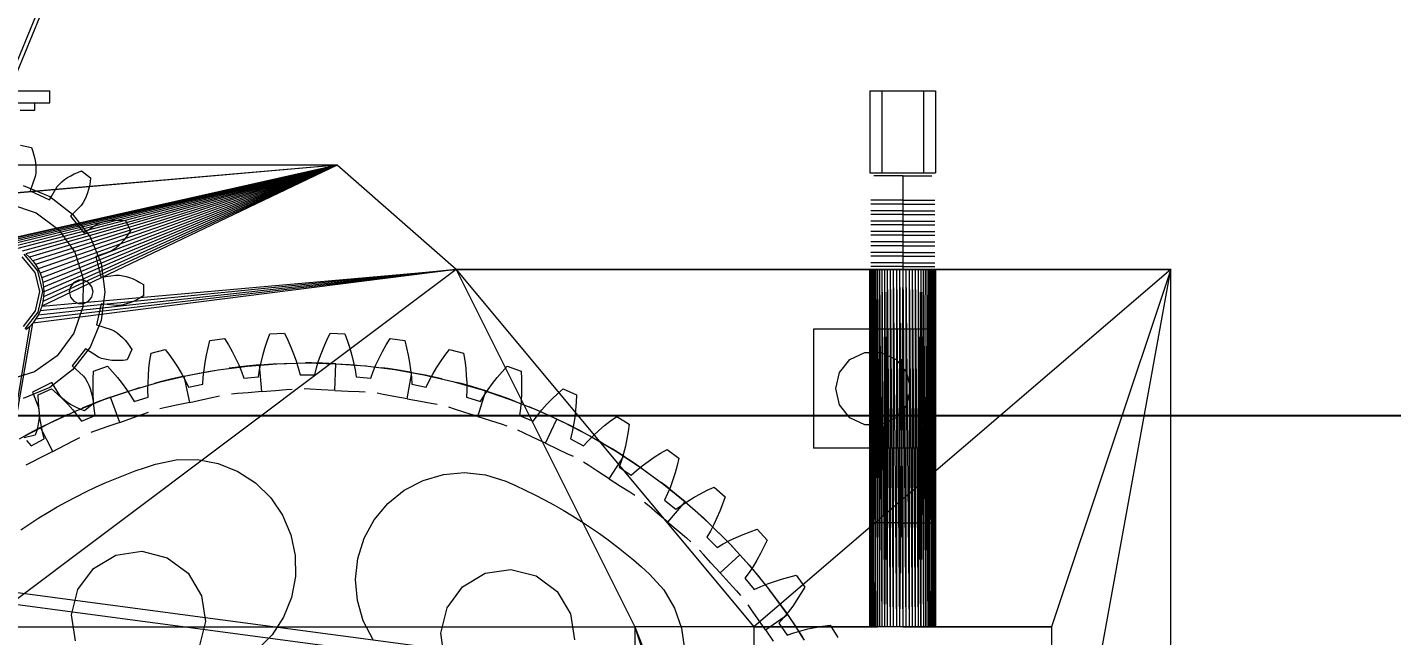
# Model space of a CAD drawing. Header units: millimetres. Extents: x -1970 to 34302, y -80068 to 6837.
# Drawn here: x 25940 to 26857, y 1934 to 2343 of the extents above; entities that cross this region are included whole.
import ezdxf

# ---------------------------------------------------------------- set-up
doc = ezdxf.new("R2010")
doc.units = ezdxf.units.MM
doc.layers.add('COTAS_P', color=1, linetype='Continuous', lineweight=0)
doc.layers.add('lateral_briquetadora', color=7, linetype='Continuous', lineweight=0)
doc.dimstyles.new('R19_100', dxfattribs={"dimtxt": 250, "dimasz": 150, "dimexe": 150, "dimexo": 80, "dimgap": 100, "dimtad": 1, "dimtih": 1, "dimtoh": 1, "dimdsep": 46, "dimcen": 0.09, "dimadec": 0, "dimazin": 0, "dimtfac": 1, "dimtdec": 4, "dimtofl": 0, "dimtmove": 0, "dimatfit": 3, "dimfxl": 1, "dimtolj": 1, "dimtzin": 0, "dimarcsym": 0})

# ---------------------------------------------------------------- blocks, each defined once
blk = doc.blocks.new('*D6')
at = {"layer": 'COTAS_P', "color": 0, "lineweight": -2, "transparency": 16777216}
for p, q in [((25128.19, 1262), (25128.19, 2232)), ((27628.19, 1262), (27628.19, 2232)), ((25278.19, 2082), (27478.19, 2082))]:
    blk.add_line(p, q, dxfattribs=at)
at = {"layer": 'COTAS_P', "color": 0, "transparency": 16777216}
for points in [[(25278.19, 2107), (25278.19, 2057), (25128.19, 2082)], [(27478.19, 2107), (27478.19, 2057), (27628.19, 2082)]]:
    blk.add_solid(points, dxfattribs=at)
at = {"layer": 'Defpoints', "color": 0, "transparency": 16777216}
for p in [(27628.19, 2082), (25128.19, 1182), (27628.19, 1182)]:
    blk.add_point(p, dxfattribs=at)

msp = doc.modelspace()

# ---------------------------------------------------------------- linework, layer by layer
at = {"layer": 'lateral_briquetadora'}
for p, q in [((25925.187, 2300), (26075.187, 2667.25)), ((25928.187, 2300), (26078.187, 2667.25)), ((25501.187, 2300), (25955.187, 2300)), ((25501.187, 2292), (25955.187, 2292)), ((25929.187, 2300), (25955.187, 2300)), ((25929.187, 2292), (25955.187, 2292)), ((25935.187, 2292), (25945.187, 2292)), ((25945.187, 2287), (25945.187, 2292)), ((25955.187, 2292), (25955.187, 2300)), ((26506.187, 2300), (26550.187, 2300)), ((26506.187, 2300), (26506.187, 2245)), ((26514.187, 2300), (26542.187, 2300)), ((26514.187, 2300), (26514.187, 2245)), ((26542.187, 2300), (26542.187, 2245)), ((26550.187, 2300), (26550.187, 2245)), ((25935.187, 2287), (25945.187, 2287)), ((25935.449, 2263.449), (25942.895, 2261.85)), ((25942.895, 2261.85), (25943.766, 2259.323)), ((25943.766, 2259.323), (25944.492, 2256.814)), ((25944.492, 2256.814), (25945.071, 2254.328)), ((26148.187, 2250), (25308.187, 2250)), ((26148.187, 2250), (25541.421, 2197.791)), ((26148.187, 2250), (25544.625, 2197.316)), ((26148.187, 2250), (25914.952, 2197.791)), ((26148.187, 2250), (25918.187, 2197.95)), ((26148.187, 2250), (25921.421, 2197.791)), ((26148.187, 2250), (25924.625, 2197.316)), ((26148.187, 2250), (25927.766, 2196.529)), ((26148.187, 2250), (25930.815, 2195.438)), ((26148.187, 2250), (25933.743, 2194.054)), ((26148.187, 2250), (25936.52, 2192.389)), ((26148.187, 2250), (25939.122, 2190.46)), ((26148.187, 2250), (25941.521, 2188.285)), ((26148.187, 2250), (25943.696, 2185.885)), ((25945.071, 2254.328), (25945.496, 2251.873)), ((25945.496, 2251.873), (25945.759, 2249.455)), ((26148.187, 2250), (25945.625, 2183.284)), ((25945.847, 2247.085), (25945.731, 2244.777)), ((25945.759, 2249.455), (25945.847, 2247.085)), ((26148.187, 2250), (25947.29, 2180.506)), ((26148.187, 2250), (25948.675, 2177.579)), ((26148.187, 2250), (25949.766, 2155.371)), ((26148.187, 2250), (25949.766, 2174.53)), ((26148.187, 2250), (25950.552, 2158.512)), ((26148.187, 2250), (25950.552, 2171.388)), ((26148.187, 2250), (25951.028, 2161.716)), ((26148.187, 2250), (25951.028, 2168.185)), ((26148.187, 2250), (25951.187, 2164.95)), ((25973.983, 2245.245), (25976.477, 2246.204)), ((25976.477, 2246.204), (25982.491, 2241.533)), ((26228.187, 2180), (26148.187, 2250)), ((25945.328, 2242.565), (25941.912, 2232.797)), ((25945.731, 2244.777), (25945.328, 2242.565)), ((25960.147, 2235.66), (25961.582, 2237.392)), ((25961.582, 2237.392), (25963.275, 2238.966)), ((25963.275, 2238.966), (25965.146, 2240.423)), ((25965.146, 2240.423), (25967.166, 2241.777)), ((25967.166, 2241.777), (25969.319, 2243.031)), ((25969.319, 2243.031), (25971.594, 2244.187)), ((25971.594, 2244.187), (25973.983, 2245.245)), ((25982.179, 2238.879), (25981.745, 2236.303)), ((25982.491, 2241.533), (25982.179, 2238.879)), ((26506.187, 2245), (26550.187, 2245)), ((26512.55, 2243), (26508.688, 2243)), ((26519.509, 2243), (26512.55, 2243)), ((26514.187, 2245), (26542.187, 2245)), ((26528.187, 2243), (26519.509, 2243)), ((26528.187, 2243), (26528.187, 2226.5)), ((26528.187, 2243), (26536.864, 2243)), ((26536.864, 2243), (26543.823, 2243)), ((26543.823, 2243), (26547.685, 2243)), ((25937.339, 2236.429), (25955.187, 2229.036)), ((25941.912, 2232.797), (25954.866, 2226.761)), ((25954.866, 2226.761), (25960.147, 2235.66)), ((25955.187, 2229.036), (25970.512, 2217.276)), ((25979.694, 2229.123), (25978.744, 2226.95)), ((25980.506, 2231.416), (25979.694, 2229.123)), ((25981.188, 2233.812), (25980.506, 2231.416)), ((25981.745, 2236.303), (25981.188, 2233.812)), ((25928.143, 2224.118), (25945.939, 2218.146)), ((25976.316, 2223.102), (25969, 2215.783)), ((25977.639, 2224.92), (25976.316, 2223.102)), ((25978.744, 2226.95), (25977.639, 2224.92)), ((26510.986, 2226.5), (26506.738, 2226.5)), ((26510.986, 2224), (26506.738, 2224)), ((26510.986, 2219.5), (26506.738, 2219.5)), ((26512.55, 2226.5), (26508.688, 2226.5)), ((26512.55, 2224), (26508.688, 2224)), ((26512.55, 2219.5), (26508.688, 2219.5)), ((26518.641, 2226.5), (26510.986, 2226.5)), ((26518.641, 2224), (26510.986, 2224)), ((26518.641, 2219.5), (26510.986, 2219.5)), ((26519.509, 2226.5), (26512.55, 2226.5)), ((26519.509, 2224), (26512.55, 2224)), ((26519.509, 2219.5), (26512.55, 2219.5)), ((26528.187, 2226.5), (26518.641, 2226.5)), ((26528.187, 2224), (26518.641, 2224)), ((26528.187, 2219.5), (26518.641, 2219.5)), ((26528.187, 2226.5), (26519.509, 2226.5)), ((26528.187, 2224), (26519.509, 2224)), ((26528.187, 2219.5), (26519.509, 2219.5)), ((26528.187, 2226.5), (26528.187, 2224)), ((26528.187, 2226.5), (26537.732, 2226.5)), ((26528.187, 2226.5), (26536.864, 2226.5)), ((26528.187, 2224), (26528.187, 2219.5)), ((26528.187, 2224), (26536.864, 2224)), ((26528.187, 2224), (26537.732, 2224)), ((26528.187, 2219.5), (26528.187, 2217)), ((26528.187, 2219.5), (26536.864, 2219.5)), ((26528.187, 2219.5), (26537.732, 2219.5)), ((26536.864, 2226.5), (26543.823, 2226.5)), ((26536.864, 2224), (26543.823, 2224)), ((26536.864, 2219.5), (26543.823, 2219.5)), ((26537.732, 2226.5), (26545.387, 2226.5)), ((26537.732, 2224), (26545.387, 2224)), ((26537.732, 2219.5), (26545.387, 2219.5)), ((26543.823, 2226.5), (26547.685, 2226.5)), ((26543.823, 2224), (26547.685, 2224)), ((26543.823, 2219.5), (26547.685, 2219.5)), ((26545.387, 2226.5), (26549.635, 2226.5)), ((26545.387, 2224), (26549.635, 2224)), ((26545.387, 2219.5), (26549.635, 2219.5)), ((25945.939, 2218.146), (25961.019, 2206.966)), ((25969, 2215.783), (25978.053, 2204.725)), ((25970.512, 2217.276), (25982.272, 2201.95)), ((25978.053, 2204.725), (25986.672, 2210.452)), ((25986.672, 2210.452), (25988.716, 2211.39)), ((25988.716, 2211.39), (25990.924, 2212.073)), ((25990.924, 2212.073), (25993.242, 2212.574)), ((25993.242, 2212.574), (25995.649, 2212.918)), ((25995.649, 2212.918), (25998.134, 2213.113)), ((25998.134, 2213.113), (26000.685, 2213.168)), ((26000.685, 2213.168), (26003.296, 2213.085)), ((26003.296, 2213.085), (26005.959, 2212.867)), ((26005.959, 2212.867), (26009.351, 2206.048)), ((26510.986, 2217), (26506.738, 2217)), ((26510.986, 2212.5), (26506.738, 2212.5)), ((26510.986, 2210), (26506.738, 2210)), ((26512.55, 2217), (26508.688, 2217)), ((26512.55, 2212.5), (26508.688, 2212.5)), ((26512.55, 2210), (26508.688, 2210)), ((26518.641, 2217), (26510.986, 2217)), ((26518.641, 2212.5), (26510.986, 2212.5)), ((26518.641, 2210), (26510.986, 2210)), ((26519.509, 2217), (26512.55, 2217)), ((26519.509, 2212.5), (26512.55, 2212.5)), ((26519.509, 2210), (26512.55, 2210)), ((26528.187, 2217), (26518.641, 2217)), ((26528.187, 2212.5), (26518.641, 2212.5)), ((26528.187, 2210), (26518.641, 2210)), ((26528.187, 2217), (26519.509, 2217)), ((26528.187, 2212.5), (26519.509, 2212.5)), ((26528.187, 2210), (26519.509, 2210)), ((26528.187, 2217), (26528.187, 2212.5)), ((26528.187, 2217), (26536.864, 2217)), ((26528.187, 2217), (26537.732, 2217)), ((26528.187, 2212.5), (26528.187, 2210)), ((26528.187, 2212.5), (26536.864, 2212.5)), ((26528.187, 2212.5), (26537.732, 2212.5)), ((26528.187, 2210), (26528.187, 2205.5)), ((26528.187, 2210), (26536.864, 2210)), ((26528.187, 2210), (26537.732, 2210)), ((26536.864, 2217), (26543.823, 2217)), ((26536.864, 2212.5), (26543.823, 2212.5)), ((26536.864, 2210), (26543.823, 2210)), ((26537.732, 2217), (26545.387, 2217)), ((26537.732, 2212.5), (26545.387, 2212.5)), ((26537.732, 2210), (26545.387, 2210)), ((26543.823, 2217), (26547.685, 2217)), ((26543.823, 2212.5), (26547.685, 2212.5)), ((26543.823, 2210), (26547.685, 2210)), ((26545.387, 2217), (26549.635, 2217)), ((26545.387, 2212.5), (26549.635, 2212.5)), ((26545.387, 2210), (26549.635, 2210)), ((25961.019, 2206.966), (25971.907, 2191.674)), ((25982.272, 2201.95), (25989.665, 2184.103)), ((26006.41, 2201.66), (26004.827, 2199.658)), ((26007.919, 2203.792), (26006.41, 2201.66)), ((26009.351, 2206.048), (26007.919, 2203.792)), ((26510.986, 2205.5), (26506.738, 2205.5)), ((26510.986, 2203), (26506.738, 2203)), ((26512.55, 2205.5), (26508.688, 2205.5)), ((26512.55, 2203), (26508.688, 2203)), ((26518.641, 2205.5), (26510.986, 2205.5)), ((26518.641, 2203), (26510.986, 2203)), ((26519.509, 2205.5), (26512.55, 2205.5)), ((26519.509, 2203), (26512.55, 2203)), ((26528.187, 2205.5), (26518.641, 2205.5)), ((26528.187, 2203), (26518.641, 2203)), ((26528.187, 2205.5), (26519.509, 2205.5)), ((26528.187, 2203), (26519.509, 2203)), ((26528.187, 2205.5), (26528.187, 2203)), ((26528.187, 2205.5), (26536.864, 2205.5)), ((26528.187, 2205.5), (26537.732, 2205.5)), ((26528.187, 2203), (26528.187, 2198.5)), ((26528.187, 2203), (26536.864, 2203)), ((26528.187, 2203), (26537.732, 2203)), ((26536.864, 2205.5), (26543.823, 2205.5)), ((26536.864, 2203), (26543.823, 2203)), ((26537.732, 2205.5), (26545.387, 2205.5)), ((26537.732, 2203), (26545.387, 2203)), ((26543.823, 2205.5), (26547.685, 2205.5)), ((26543.823, 2203), (26547.685, 2203)), ((26545.387, 2205.5), (26549.635, 2205.5)), ((26545.387, 2203), (26549.635, 2203)), ((25971.907, 2191.674), (25977.535, 2173.765)), ((25995.79, 2192.122), (25986.024, 2188.702)), ((25997.771, 2193.186), (25995.79, 2192.122)), ((25999.648, 2194.535), (25997.771, 2193.186)), ((26001.446, 2196.081), (25999.648, 2194.535)), ((26003.172, 2197.794), (26001.446, 2196.081)), ((26004.827, 2199.658), (26003.172, 2197.794)), ((26510.986, 2198.5), (26506.738, 2198.5)), ((26510.986, 2196), (26506.738, 2196)), ((26510.986, 2191.5), (26506.738, 2191.5)), ((26512.55, 2198.5), (26508.688, 2198.5)), ((26512.55, 2196), (26508.688, 2196)), ((26512.55, 2191.5), (26508.688, 2191.5)), ((26518.641, 2198.5), (26510.986, 2198.5)), ((26518.641, 2196), (26510.986, 2196)), ((26518.641, 2191.5), (26510.986, 2191.5)), ((26519.509, 2198.5), (26512.55, 2198.5)), ((26519.509, 2196), (26512.55, 2196)), ((26519.509, 2191.5), (26512.55, 2191.5)), ((26528.187, 2198.5), (26518.641, 2198.5)), ((26528.187, 2196), (26518.641, 2196)), ((26528.187, 2191.5), (26518.641, 2191.5)), ((26528.187, 2198.5), (26519.509, 2198.5)), ((26528.187, 2196), (26519.509, 2196)), ((26528.187, 2191.5), (26519.509, 2191.5)), ((26528.187, 2198.5), (26528.187, 2196)), ((26528.187, 2198.5), (26536.864, 2198.5)), ((26528.187, 2198.5), (26537.732, 2198.5)), ((26528.187, 2196), (26528.187, 2191.5)), ((26528.187, 2196), (26536.864, 2196)), ((26528.187, 2196), (26537.732, 2196)), ((26528.187, 2191.5), (26528.187, 2189)), ((26528.187, 2191.5), (26536.864, 2191.5)), ((26528.187, 2191.5), (26537.732, 2191.5)), ((26536.864, 2198.5), (26543.823, 2198.5)), ((26536.864, 2196), (26543.823, 2196)), ((26536.864, 2191.5), (26543.823, 2191.5)), ((26537.732, 2198.5), (26545.387, 2198.5)), ((26537.732, 2196), (26545.387, 2196)), ((26537.732, 2191.5), (26545.387, 2191.5)), ((26543.823, 2198.5), (26547.685, 2198.5)), ((26543.823, 2196), (26547.685, 2196)), ((26543.823, 2191.5), (26547.685, 2191.5)), ((26545.387, 2198.5), (26549.635, 2198.5)), ((26545.387, 2196), (26549.635, 2196)), ((26545.387, 2191.5), (26549.635, 2191.5)), ((25945.047, 2178.312), (25936.589, 2188.643)), ((25937.816, 2190.222), (25946.837, 2179.203)), ((25939.122, 2190.46), (25941.521, 2188.285)), ((25941.521, 2188.285), (25943.696, 2185.885)), ((25943.696, 2185.885), (25945.625, 2183.284)), ((25945.625, 2183.284), (25947.29, 2180.506)), ((25986.024, 2188.702), (25989.382, 2174.811)), ((25989.665, 2184.103), (25992.187, 2164.95)), ((26510.986, 2189), (26506.738, 2189)), ((26510.986, 2184.5), (26506.738, 2184.5)), ((26510.986, 2182), (26506.738, 2182)), ((26512.55, 2189), (26508.688, 2189)), ((26512.55, 2184.5), (26508.688, 2184.5)), ((26512.55, 2182), (26508.688, 2182)), ((26518.641, 2189), (26510.986, 2189)), ((26518.641, 2184.5), (26510.986, 2184.5)), ((26518.641, 2182), (26510.986, 2182)), ((26519.509, 2189), (26512.55, 2189)), ((26519.509, 2184.5), (26512.55, 2184.5)), ((26519.509, 2182), (26512.55, 2182)), ((26528.187, 2189), (26518.641, 2189)), ((26528.187, 2184.5), (26518.641, 2184.5)), ((26528.187, 2182), (26518.641, 2182)), ((26528.187, 2189), (26519.509, 2189)), ((26528.187, 2184.5), (26519.509, 2184.5)), ((26528.187, 2182), (26519.509, 2182)), ((26528.187, 2189), (26528.187, 2184.5)), ((26528.187, 2189), (26536.864, 2189)), ((26528.187, 2189), (26537.732, 2189)), ((26528.187, 2184.5), (26528.187, 2182)), ((26528.187, 2184.5), (26536.864, 2184.5)), ((26528.187, 2184.5), (26537.732, 2184.5)), ((26528.187, 2182), (26528.187, 2010)), ((26528.187, 2182), (26537.732, 2182)), ((26528.187, 2182), (26536.864, 2182)), ((26536.864, 2189), (26543.823, 2189)), ((26536.864, 2184.5), (26543.823, 2184.5)), ((26536.864, 2182), (26543.823, 2182)), ((26537.732, 2189), (26545.387, 2189)), ((26537.732, 2184.5), (26545.387, 2184.5)), ((26537.732, 2182), (26545.387, 2182)), ((26543.823, 2189), (26547.685, 2189)), ((26543.823, 2184.5), (26547.685, 2184.5)), ((26543.823, 2182), (26547.685, 2182)), ((26545.387, 2189), (26549.635, 2189)), ((26545.387, 2184.5), (26549.635, 2184.5)), ((26545.387, 2182), (26549.635, 2182)), ((26228.187, 2180), (25908.187, 1940)), ((26228.187, 2180), (25943.696, 2144.015)), ((25945.047, 2178.312), (25948.184, 2165.335)), ((26228.187, 2180), (25945.625, 2146.616)), ((25946.837, 2179.203), (25950.184, 2165.36)), ((25947.29, 2180.506), (25948.675, 2177.579)), ((26228.187, 2180), (25947.29, 2149.394)), ((26228.187, 2180), (25948.675, 2152.322)), ((25948.675, 2177.579), (25949.766, 2174.53)), ((25949.766, 2155.371), (26228.187, 2180)), ((25949.766, 2174.53), (25950.552, 2171.388)), ((25974.406, 2172.75), (25971.199, 2171.205)), ((25977.967, 2172.75), (25974.406, 2172.75)), ((25977.535, 2173.765), (25977.355, 2154.994)), ((25981.174, 2171.205), (25977.967, 2172.75)), ((25989.382, 2174.811), (25999.632, 2176.231)), ((25999.632, 2176.231), (26001.88, 2176.19)), ((26001.88, 2176.19), (26004.166, 2175.847)), ((26004.166, 2175.847), (26006.472, 2175.293)), ((26006.472, 2175.293), (26008.79, 2174.557)), ((26008.79, 2174.557), (26011.113, 2173.656)), ((26011.113, 2173.656), (26013.436, 2172.598)), ((26013.436, 2172.598), (26015.752, 2171.39)), ((26228.187, 2180), (26428.187, 1940)), ((26708.187, 2180), (26228.187, 2180)), ((26228.187, 2180), (26348.187, 1940)), ((26523.895, 2180), (26228.187, 2180)), ((26521.8, 2180), (26228.187, 2180)), ((26519.768, 2180), (26228.187, 2180)), ((26517.816, 2180), (26228.187, 2180)), ((26515.964, 2180), (26228.187, 2180)), ((26514.23, 2180), (26228.187, 2180)), ((26512.63, 2180), (26228.187, 2180)), ((26511.18, 2180), (26228.187, 2180)), ((26509.894, 2180), (26228.187, 2180)), ((26508.784, 2180), (26228.187, 2180)), ((26507.861, 2180), (26228.187, 2180)), ((26507.134, 2180), (26228.187, 2180)), ((26506.609, 2180), (26228.187, 2180)), ((26506.293, 2180), (26228.187, 2180)), ((26506.187, 2180), (26228.187, 2180)), ((26228.187, 2180), (26526.03, 2180)), ((26708.187, 2180), (26428.187, 1940)), ((26506.187, 2180), (26506.293, 1940)), ((26506.187, 1940), (26506.187, 2180)), ((26506.187, 2180), (26506.293, 2180)), ((26506.293, 2180), (26506.609, 1940)), ((26506.293, 1940), (26506.293, 2180)), ((26506.293, 2180), (26506.609, 2180)), ((26506.609, 2180), (26507.134, 1940)), ((26506.609, 1940), (26506.609, 2180)), ((26506.609, 2180), (26507.134, 2180)), ((26507.134, 2180), (26507.861, 1940)), ((26507.134, 1940), (26507.134, 2180)), ((26507.134, 2180), (26507.861, 2180)), ((26507.861, 2180), (26508.784, 1940)), ((26507.861, 1940), (26507.861, 2180)), ((26507.861, 2180), (26508.784, 2180)), ((26508.784, 2180), (26507.861, 1940)), ((26508.784, 2180), (26509.894, 1940)), ((26508.784, 1940), (26508.784, 2180)), ((26508.784, 2180), (26509.894, 2180)), ((26509.894, 2180), (26511.18, 1940)), ((26509.894, 1940), (26509.894, 2180)), ((26509.894, 2180), (26511.18, 2180)), ((26511.18, 2180), (26512.63, 1940)), ((26511.18, 1940), (26511.18, 2180)), ((26511.18, 2180), (26512.63, 2180)), ((26512.63, 2180), (26512.63, 1940)), ((26512.63, 2180), (26514.23, 1940)), ((26512.63, 2180), (26514.23, 2180)), ((26514.23, 2180), (26514.23, 1940)), ((26514.23, 2180), (26515.964, 1940)), ((26514.23, 2180), (26515.964, 2180)), ((26515.964, 2180), (26515.964, 1940)), ((26515.964, 2180), (26517.816, 1940)), ((26515.964, 2180), (26517.816, 2180)), ((26517.816, 2180), (26515.964, 1940)), ((26517.816, 2180), (26517.816, 1940)), ((26517.816, 2180), (26519.768, 1940)), ((26517.816, 2180), (26519.768, 2180)), ((26519.768, 2180), (26519.768, 1940)), ((26519.768, 2180), (26521.8, 1940)), ((26519.768, 2180), (26521.8, 2180)), ((26521.8, 2180), (26521.8, 1940)), ((26521.8, 2180), (26523.895, 1940)), ((26521.8, 2180), (26523.895, 2180)), ((26523.895, 2180), (26523.895, 1940)), ((26523.895, 2180), (26526.03, 1940)), ((26523.895, 2180), (26526.03, 2180)), ((26523.895, 2180), (26708.187, 2180)), ((26526.03, 2180), (26526.03, 1940)), ((26526.03, 2180), (26528.187, 1940)), ((26526.03, 2180), (26528.187, 2180)), ((26526.03, 2180), (26708.187, 2180)), ((26528.187, 2180), (26526.03, 1940)), ((26528.187, 2180), (26528.187, 1940)), ((26528.187, 2180), (26530.343, 1940)), ((26528.187, 2180), (26530.343, 2180)), ((26528.187, 2180), (26708.187, 2180)), ((26530.343, 2180), (26530.343, 1940)), ((26530.343, 2180), (26532.479, 1940)), ((26530.343, 2180), (26532.479, 2180)), ((26530.343, 2180), (26708.187, 2180)), ((26532.479, 2180), (26532.479, 1940)), ((26532.479, 2180), (26534.573, 1940)), ((26532.479, 2180), (26534.573, 2180)), ((26532.479, 2180), (26708.187, 2180)), ((26534.573, 2180), (26534.573, 1940)), ((26534.573, 2180), (26536.606, 1940)), ((26534.573, 2180), (26536.606, 2180)), ((26534.573, 2180), (26708.187, 2180)), ((26536.606, 2180), (26536.606, 1940)), ((26536.606, 2180), (26538.557, 1940)), ((26536.606, 2180), (26538.557, 2180)), ((26536.606, 2180), (26708.187, 2180)), ((26538.557, 2180), (26538.557, 1940)), ((26540.409, 2180), (26538.557, 1940)), ((26538.557, 2180), (26540.409, 2180)), ((26538.557, 2180), (26708.187, 2180)), ((26538.557, 2180), (26540.409, 1940)), ((26540.409, 2180), (26540.409, 1940)), ((26540.409, 1940), (26542.143, 2180)), ((26540.409, 2180), (26542.143, 2180)), ((26540.409, 2180), (26708.187, 2180)), ((26540.409, 2180), (26542.143, 1940)), ((26542.143, 2180), (26542.143, 1940)), ((26542.143, 2180), (26543.743, 1940)), ((26542.143, 2180), (26543.743, 2180)), ((26542.143, 2180), (26708.187, 2180)), ((26543.743, 2180), (26543.743, 1940)), ((26543.743, 1940), (26545.193, 2180)), ((26543.743, 2180), (26545.193, 2180)), ((26708.187, 2180), (26543.743, 2180)), ((26545.193, 1940), (26543.743, 2180)), ((26545.193, 2180), (26545.193, 1940)), ((26545.193, 2180), (26546.479, 1940)), ((26545.193, 2180), (26546.479, 2180)), ((26708.187, 2180), (26545.193, 2180)), ((26546.479, 2180), (26547.589, 1940)), ((26546.479, 1940), (26546.479, 2180)), ((26546.479, 2180), (26547.589, 2180)), ((26708.187, 2180), (26546.479, 2180)), ((26547.589, 2180), (26547.589, 1940)), ((26547.589, 1940), (26548.512, 2180)), ((26547.589, 2180), (26548.512, 2180)), ((26708.187, 2180), (26547.589, 2180)), ((26548.512, 1940), (26547.589, 2180)), ((26548.512, 2180), (26548.512, 1940)), ((26548.512, 2180), (26549.239, 1940)), ((26548.512, 2180), (26549.239, 2180)), ((26708.187, 2180), (26548.512, 2180)), ((26549.239, 2180), (26549.239, 1940)), ((26549.239, 1940), (26549.764, 2180)), ((26549.239, 2180), (26549.764, 2180)), ((26708.187, 2180), (26549.239, 2180)), ((26549.764, 1940), (26549.239, 2180)), ((26549.764, 2180), (26549.764, 1940)), ((26549.764, 2180), (26550.081, 1940)), ((26549.764, 2180), (26550.081, 2180)), ((26708.187, 2180), (26549.764, 2180)), ((26550.081, 2180), (26550.081, 1940)), ((26550.081, 1940), (26550.187, 2180)), ((26550.081, 2180), (26550.187, 2180)), ((26708.187, 2180), (26550.081, 2180)), ((26550.081, 2180), (26550.187, 1940)), ((26550.187, 2180), (26550.187, 1940)), ((26550.187, 2180), (26708.187, 2180)), ((26708.187, 2180), (26628.187, 1940)), ((26628.187, 1740), (26708.187, 2180)), ((26708.187, 1320), (26708.187, 2180)), ((25948.184, 2165.335), (25945.38, 2152.281)), ((25950.184, 2165.36), (25947.193, 2151.437)), ((25950.552, 2171.388), (25951.028, 2168.185)), ((25951.028, 2168.185), (25951.187, 2164.95)), ((25951.187, 2164.95), (25951.028, 2161.716)), ((25968.979, 2168.421), (25968.187, 2164.95)), ((25968.187, 2164.95), (25968.979, 2161.479)), ((25971.199, 2171.205), (25968.979, 2168.421)), ((25983.394, 2168.421), (25981.174, 2171.205)), ((25984.187, 2164.95), (25983.394, 2168.421)), ((25983.394, 2161.479), (25984.187, 2164.95)), ((25992.187, 2164.95), (25989.665, 2145.798)), ((26015.752, 2171.39), (26018.057, 2170.038)), ((26018.057, 2170.038), (26018.155, 2162.423)), ((25949.766, 2155.371), (25948.675, 2152.322)), ((25950.552, 2158.512), (25949.766, 2155.371)), ((25951.028, 2161.716), (25950.552, 2158.512)), ((25968.979, 2161.479), (25971.199, 2158.696)), ((25971.199, 2158.696), (25974.406, 2157.151)), ((25977.355, 2154.994), (25971.382, 2137.197)), ((25974.406, 2157.151), (25977.967, 2157.151)), ((25977.967, 2157.151), (25981.174, 2158.696)), ((25981.174, 2158.696), (25983.394, 2161.479)), ((25989.611, 2156.917), (25986.61, 2142.944)), ((25999.894, 2155.76), (25989.611, 2156.917)), ((26002.141, 2155.859), (25999.894, 2155.76)), ((26004.417, 2156.26), (26002.141, 2155.859)), ((26006.708, 2156.873), (26004.417, 2156.26)), ((26009.007, 2157.668), (26006.708, 2156.873)), ((26011.306, 2158.629), (26009.007, 2157.668)), ((26013.601, 2159.746), (26011.306, 2158.629)), ((26015.885, 2161.012), (26013.601, 2159.746)), ((26018.155, 2162.423), (26015.885, 2161.012)), ((25945.38, 2152.281), (25937.19, 2141.737)), ((25947.193, 2151.437), (25938.457, 2140.189)), ((25945.625, 2146.616), (25943.696, 2144.015)), ((25947.29, 2149.394), (25945.625, 2146.616)), ((25948.675, 2152.322), (25947.29, 2149.394)), ((25989.665, 2145.798), (25982.272, 2127.95)), ((25908.187, 1940), (25943.696, 2144.015)), ((25941.521, 2141.616), (25908.187, 1940)), ((25941.521, 2141.616), (25939.122, 2139.441)), ((25943.696, 2144.015), (25941.521, 2141.616)), ((25971.382, 2137.197), (25960.203, 2122.117)), ((25986.61, 2142.944), (25996.461, 2139.776)), ((25996.461, 2139.776), (25998.469, 2138.763)), ((25998.469, 2138.763), (26000.379, 2137.463)), ((26000.379, 2137.463), (26002.217, 2135.963)), ((26002.217, 2135.963), (26003.986, 2134.295)), ((26101.278, 2131.924), (26103.023, 2136.732)), ((26103.023, 2136.732), (26112.872, 2137.216)), ((26112.872, 2137.216), (26115.08, 2132.602)), ((26141.293, 2132.602), (26143.501, 2137.216)), ((26143.501, 2137.216), (26153.35, 2136.732)), ((26153.35, 2136.732), (26155.095, 2131.924)), ((26468.187, 2140), (26468.187, 2060)), ((26548.187, 2140), (26468.187, 2140)), ((26548.187, 2140), (26548.187, 2060)), ((25979.052, 2126.722), (25970.286, 2115.436)), ((25982.272, 2127.95), (25970.512, 2112.624)), ((25987.815, 2121.219), (25979.052, 2126.722)), ((26003.986, 2134.295), (26005.688, 2132.474)), ((26005.688, 2132.474), (26007.321, 2130.513)), ((26007.321, 2130.513), (26008.884, 2128.421)), ((26008.884, 2128.421), (26010.374, 2126.202)), ((26060.43, 2122.39), (26061.522, 2127.327)), ((26061.522, 2127.327), (26062.787, 2132.283)), ((26062.787, 2132.283), (26072.542, 2133.73)), ((26072.542, 2133.73), (26075.191, 2129.354)), ((26075.191, 2129.354), (26077.67, 2124.947)), ((26098.319, 2122.316), (26099.707, 2127.118)), ((26099.707, 2127.118), (26101.278, 2131.924)), ((26115.08, 2132.602), (26117.115, 2127.973)), ((26117.115, 2127.973), (26118.966, 2123.331)), ((26137.407, 2123.331), (26139.259, 2127.973)), ((26139.259, 2127.973), (26141.293, 2132.602)), ((26155.095, 2131.924), (26156.666, 2127.118)), ((26156.666, 2127.118), (26158.054, 2122.316)), ((26178.704, 2124.947), (26181.182, 2129.354)), ((26181.182, 2129.354), (26183.831, 2133.73)), ((26183.831, 2133.73), (26193.586, 2132.283)), ((26193.586, 2132.283), (26194.851, 2127.327)), ((26194.851, 2127.327), (26195.943, 2122.39)), ((25960.203, 2122.117), (25944.91, 2111.23)), ((25989.882, 2120.333), (25987.815, 2121.219)), ((25992.107, 2119.707), (25989.882, 2120.333)), ((25994.437, 2119.265), (25992.107, 2119.707)), ((25996.853, 2118.984), (25994.437, 2119.265)), ((25999.341, 2118.852), (25996.853, 2118.984)), ((26001.893, 2118.863), (25999.341, 2118.852)), ((26004.501, 2119.012), (26001.893, 2118.863)), ((26007.158, 2119.299), (26004.501, 2119.012)), ((26010.374, 2126.202), (26007.158, 2119.299)), ((26021.805, 2113.835), (26022.408, 2118.855)), ((26022.408, 2118.855), (26023.181, 2123.911)), ((26023.181, 2123.911), (26032.747, 2126.307)), ((26032.747, 2126.307), (26035.813, 2122.213)), ((26035.813, 2122.213), (26038.711, 2118.07)), ((26038.711, 2118.07), (26041.433, 2113.878)), ((26058.803, 2112.589), (26059.519, 2117.476)), ((26059.519, 2117.476), (26060.43, 2122.39)), ((26077.67, 2124.947), (26079.967, 2120.509)), ((26079.967, 2120.509), (26082.071, 2116.04)), ((26096.15, 2112.741), (26097.127, 2117.523)), ((26097.127, 2117.523), (26098.319, 2122.316)), ((26118.966, 2123.331), (26120.622, 2118.677)), ((26120.622, 2118.677), (26122.064, 2114.014)), ((26134.309, 2114.014), (26135.751, 2118.677)), ((26135.751, 2118.677), (26137.407, 2123.331)), ((26158.054, 2122.316), (26159.246, 2117.523)), ((26159.246, 2117.523), (26160.223, 2112.741)), ((26174.302, 2116.04), (26176.406, 2120.509)), ((26176.406, 2120.509), (26178.704, 2124.947)), ((26195.943, 2122.39), (26196.854, 2117.476)), ((26196.854, 2117.476), (26197.57, 2112.589)), ((26214.94, 2113.878), (26217.662, 2118.07)), ((26217.662, 2118.07), (26220.56, 2122.213)), ((26220.56, 2122.213), (26223.626, 2126.307)), ((26223.626, 2126.307), (26233.192, 2123.911)), ((26233.192, 2123.911), (26233.965, 2118.855)), ((26233.965, 2118.855), (26234.568, 2113.835)), ((26485.662, 2110.847), (26492.599, 2119.546)), ((26492.599, 2119.546), (26502.624, 2124.373)), ((26502.624, 2124.373), (26513.75, 2124.373)), ((26513.75, 2124.373), (26523.774, 2119.546)), ((26523.774, 2119.546), (26530.711, 2110.847)), ((25944.91, 2111.23), (25927.002, 2105.601)), ((25970.512, 2112.624), (25955.187, 2100.864)), ((25970.286, 2115.436), (25977.787, 2108.307)), ((25977.787, 2108.307), (25979.156, 2106.523)), ((25984.313, 2106.591), (25984.587, 2111.698)), ((25984.587, 2111.698), (25993.872, 2115.02)), ((25993.872, 2115.02), (25997.324, 2111.246)), ((25997.324, 2111.246), (26000.614, 2107.407)), ((26021.147, 2103.922), (26021.381, 2108.855)), ((26021.381, 2108.855), (26021.805, 2113.835)), ((26029.267, 2104.572), (26048.619, 2109.095)), ((26045.378, 2108.409), (26036.493, 2106.382)), ((26041.433, 2113.878), (26043.965, 2109.637)), ((26043.965, 2109.637), (26046.288, 2105.345)), ((26045.378, 2108.409), (26054.307, 2110.23)), ((26049.178, 2090.815), (26045.378, 2108.409)), ((26048.619, 2109.095), (26068.175, 2112.632)), ((26054.307, 2110.23), (26061.499, 2111.54)), ((26058.299, 2107.734), (26058.803, 2112.589)), ((26061.499, 2111.54), (26065.503, 2112.209)), ((26068.175, 2112.632), (26087.885, 2115.174)), ((26079.796, 2114.254), (26075.77, 2113.732)), ((26087.058, 2115.088), (26079.796, 2114.254)), ((26082.071, 2116.04), (26083.963, 2111.541)), ((26083.963, 2111.541), (26085.613, 2107.01)), ((26096.131, 2115.938), (26087.058, 2115.088)), ((26087.885, 2115.174), (26107.699, 2116.715)), ((26095.415, 2107.975), (26096.15, 2112.741)), ((26096.131, 2115.938), (26105.222, 2116.577)), ((26097.602, 2097.998), (26096.131, 2115.938)), ((26105.222, 2116.577), (26112.523, 2116.937)), ((26107.699, 2116.715), (26127.565, 2117.25)), ((26112.523, 2116.937), (26116.58, 2117.078)), ((26122.064, 2114.014), (26123.262, 2109.343)), ((26123.262, 2109.343), (26133.111, 2109.343)), ((26131.018, 2117.24), (26126.958, 2117.248)), ((26127.565, 2117.25), (26147.433, 2116.778)), ((26138.327, 2117.119), (26131.018, 2117.24)), ((26133.111, 2109.343), (26134.309, 2114.014)), ((26147.433, 2116.778), (26138.327, 2117.119)), ((26146.55, 2098.799), (26147.433, 2116.778)), ((26147.433, 2116.778), (26156.53, 2116.225)), ((26147.433, 2116.778), (26167.252, 2115.3)), ((26156.53, 2116.225), (26163.815, 2115.629)), ((26160.223, 2112.741), (26160.958, 2107.975)), ((26163.815, 2115.629), (26167.856, 2115.239)), ((26167.252, 2115.3), (26186.97, 2112.82)), ((26170.76, 2107.01), (26172.41, 2111.541)), ((26172.41, 2111.541), (26174.302, 2116.04)), ((26182.191, 2113.515), (26178.168, 2114.053)), ((26189.422, 2112.441), (26182.191, 2113.515)), ((26186.97, 2112.82), (26206.537, 2109.345)), ((26198.406, 2110.914), (26189.422, 2112.441)), ((26195.184, 2093.204), (26198.406, 2110.914)), ((26197.57, 2112.589), (26198.074, 2107.734)), ((26198.406, 2110.914), (26207.352, 2109.178)), ((26206.537, 2109.345), (26225.904, 2104.883)), ((26207.352, 2109.178), (26214.498, 2107.636)), ((26210.085, 2105.345), (26212.408, 2109.637)), ((26212.408, 2109.637), (26214.94, 2113.878)), ((26234.568, 2113.835), (26234.993, 2108.855)), ((26234.993, 2108.855), (26235.226, 2103.922)), ((26255.759, 2107.407), (26259.049, 2111.246)), ((26259.049, 2111.246), (26262.501, 2115.02)), ((26262.501, 2115.02), (26271.786, 2111.698)), ((26271.786, 2111.698), (26272.06, 2106.591)), ((26483.187, 2100), (26485.662, 2110.847)), ((26530.711, 2110.847), (26533.187, 2100)), ((25955.187, 2100.864), (25937.339, 2093.472)), ((25956.438, 2104.099), (25943.643, 2097.734)), ((25947.375, 2095.761), (25956.29, 2099.977)), ((25956.29, 2099.977), (25960.095, 2096.559)), ((25961.945, 2095.339), (25956.438, 2104.099)), ((25979.156, 2106.523), (25980.313, 2104.523)), ((25980.313, 2104.523), (25981.318, 2102.374)), ((25981.318, 2102.374), (25982.188, 2100.104)), ((25982.188, 2100.104), (25982.932, 2097.725)), ((25984.205, 2101.535), (25984.313, 2106.591)), ((25984.27, 2096.538), (25984.205, 2101.535)), ((26000.614, 2107.407), (26003.734, 2103.502)), ((26003.734, 2103.502), (26006.669, 2099.53)), ((26004.657, 2097.291), (26011.616, 2099.528)), ((26006.669, 2099.53), (26009.402, 2095.486)), ((26010.169, 2099.075), (26029.267, 2104.572)), ((26011.616, 2099.528), (26015.498, 2100.715)), ((26021.121, 2099.041), (26021.147, 2103.922)), ((26029.402, 2104.607), (26025.479, 2103.565)), ((26036.493, 2106.382), (26029.402, 2104.607)), ((26046.288, 2105.345), (26048.375, 2100.998)), ((26048.375, 2100.998), (26058.035, 2102.919)), ((26058.035, 2102.919), (26058.299, 2107.734)), ((26085.613, 2107.01), (26095.415, 2107.975)), ((26106.684, 2098.743), (26113.966, 2099.34)), ((26113.966, 2099.34), (26118.007, 2099.671)), ((26130.151, 2099.605), (26126.101, 2099.804)), ((26137.45, 2099.246), (26130.151, 2099.605)), ((26146.55, 2098.799), (26137.45, 2099.246)), ((26160.958, 2107.975), (26170.76, 2107.01)), ((26198.074, 2107.734), (26198.338, 2102.919)), ((26198.338, 2102.919), (26207.998, 2100.998)), ((26207.998, 2100.998), (26210.085, 2105.345)), ((26214.498, 2107.636), (26218.453, 2106.722)), ((26225.904, 2104.883), (26245.019, 2099.447)), ((26232.441, 2103.142), (26228.522, 2104.2)), ((26239.469, 2101.133), (26232.441, 2103.142)), ((26235.226, 2103.922), (26235.252, 2099.041)), ((26248.177, 2098.447), (26239.469, 2101.133)), ((26245.019, 2099.447), (26263.834, 2093.049)), ((26246.971, 2095.486), (26249.704, 2099.53)), ((26249.704, 2099.53), (26252.639, 2103.502)), ((26252.639, 2103.502), (26255.759, 2107.407)), ((26272.06, 2106.591), (26272.168, 2101.535)), ((26272.168, 2101.535), (26272.103, 2096.538)), ((26296.278, 2096.559), (26300.083, 2099.977)), ((26300.083, 2099.977), (26308.998, 2095.761)), ((26485.662, 2089.153), (26483.187, 2100)), ((26533.187, 2100), (26530.711, 2089.153)), ((25943.643, 2097.734), (25947.308, 2088.057)), ((25947.603, 2090.651), (25947.375, 2095.761)), ((25947.991, 2085.61), (25947.603, 2090.651)), ((25960.095, 2096.559), (25963.746, 2093.061)), ((25963.424, 2093.644), (25961.945, 2095.339)), ((25965.156, 2092.114), (25963.424, 2093.644)), ((25963.746, 2093.061), (25967.234, 2089.481)), ((25967.064, 2090.705), (25965.156, 2092.114)), ((25969.118, 2089.404), (25967.064, 2090.705)), ((25972.93, 2085.216), (25991.374, 2092.617)), ((25984.433, 2090.041), (25978.54, 2085.216)), ((25987.497, 2091.151), (25980.699, 2088.466)), ((25982.932, 2097.725), (25983.553, 2095.25)), ((25983.553, 2095.25), (25984.053, 2092.686)), ((25984.053, 2092.686), (25984.433, 2090.041)), ((25984.521, 2091.605), (25984.27, 2096.538)), ((25984.974, 2086.745), (25984.521, 2091.605)), ((25996.042, 2094.321), (25987.497, 2091.151)), ((25991.374, 2092.617), (26010.169, 2099.075)), ((25996.042, 2094.321), (26004.657, 2097.291)), ((26002.106, 2077.373), (25996.042, 2094.321)), ((26009.402, 2095.486), (26011.905, 2091.364)), ((26011.905, 2091.364), (26021.33, 2094.223)), ((26021.33, 2094.223), (26021.121, 2099.041)), ((26049.178, 2090.815), (26040.272, 2088.892)), ((26049.178, 2090.815), (26058.084, 2092.739)), ((26058.084, 2092.739), (26065.226, 2094.281)), ((26065.226, 2094.281), (26069.19, 2095.137)), ((26081.239, 2096.656), (26077.197, 2096.325)), ((26088.521, 2097.254), (26081.239, 2096.656)), ((26097.602, 2097.998), (26088.521, 2097.254)), ((26097.602, 2097.998), (26106.684, 2098.743)), ((26146.55, 2098.799), (26155.651, 2098.352)), ((26155.651, 2098.352), (26162.949, 2097.994)), ((26162.949, 2097.994), (26166.999, 2097.795)), ((26179.03, 2096.144), (26175.041, 2096.869)), ((26186.219, 2094.835), (26179.03, 2096.144)), ((26195.184, 2093.204), (26186.219, 2094.835)), ((26195.184, 2093.204), (26204.148, 2091.573)), ((26204.148, 2091.573), (26211.337, 2090.265)), ((26211.337, 2090.265), (26215.326, 2089.539)), ((26235.252, 2099.041), (26235.043, 2094.223)), ((26235.043, 2094.223), (26244.468, 2091.364)), ((26242.671, 2081.309), (26248.177, 2098.447)), ((26244.468, 2091.364), (26246.971, 2095.486)), ((26248.177, 2098.447), (26256.82, 2095.558)), ((26256.82, 2095.558), (26263.703, 2093.097)), ((26263.703, 2093.097), (26267.505, 2091.675)), ((26263.834, 2093.049), (26282.302, 2085.706)), ((26271.852, 2091.605), (26271.399, 2086.745)), ((26272.103, 2096.538), (26271.852, 2091.605)), ((26289.14, 2089.481), (26292.627, 2093.061)), ((26292.627, 2093.061), (26296.278, 2096.559)), ((26308.77, 2090.651), (26308.382, 2085.61)), ((26308.998, 2095.761), (26308.77, 2090.651)), ((25947.308, 2088.057), (25947.768, 2085.856)), ((25947.915, 2081.18), (25947.714, 2078.756)), ((25947.768, 2085.856), (25947.942, 2083.551)), ((25947.942, 2083.551), (25947.915, 2081.18)), ((25948.546, 2080.643), (25947.991, 2085.61)), ((25954.885, 2076.89), (25972.93, 2085.216)), ((25957.12, 2077.982), (25963.728, 2081.109)), ((25963.728, 2081.109), (25967.422, 2082.791)), ((25967.234, 2089.481), (25970.544, 2085.816)), ((25971.303, 2088.205), (25969.118, 2089.404)), ((25970.544, 2085.816), (25973.66, 2082.059)), ((25973.607, 2087.108), (25971.303, 2088.205)), ((25976.022, 2086.111), (25973.607, 2087.108)), ((25973.66, 2082.059), (25976.555, 2078.203)), ((25978.54, 2085.216), (25976.022, 2086.111)), ((25976.555, 2078.203), (25985.654, 2081.972)), ((25980.699, 2088.466), (25976.945, 2086.92)), ((25985.654, 2081.972), (25984.974, 2086.745)), ((26010.684, 2080.442), (26017.564, 2082.904)), ((26017.564, 2082.904), (26021.382, 2084.27)), ((26033.13, 2087.349), (26029.166, 2086.493)), ((26040.272, 2088.892), (26033.13, 2087.349)), ((26227.039, 2086.332), (26223.179, 2087.572)), ((26233.996, 2084.097), (26227.039, 2086.332)), ((26242.671, 2081.309), (26233.996, 2084.097)), ((26242.671, 2081.309), (26251.346, 2078.522)), ((26271.399, 2086.745), (26270.719, 2081.972)), ((26270.719, 2081.972), (26279.818, 2078.203)), ((26280.906, 2086.299), (26277.159, 2087.86)), ((26279.818, 2078.203), (26282.713, 2082.059)), ((26287.612, 2083.39), (26280.906, 2086.299)), ((26282.302, 2085.706), (26300.373, 2077.437)), ((26282.713, 2082.059), (26285.829, 2085.816)), ((26285.829, 2085.816), (26289.14, 2089.481)), ((26295.895, 2079.59), (26287.612, 2083.39)), ((26308.382, 2085.61), (26307.827, 2080.643)), ((26331.888, 2078.294), (26336.01, 2081.323)), ((26336.01, 2081.323), (26344.468, 2076.253)), ((26492.599, 2080.454), (26485.662, 2089.153)), ((26530.711, 2089.153), (26523.774, 2080.454)), ((25937.284, 2067.661), (25954.885, 2076.89)), ((25948.966, 2073.913), (25940.909, 2069.655)), ((25946.837, 2073.791), (25946.176, 2071.264)), ((25947.352, 2076.291), (25946.837, 2073.791)), ((25947.714, 2078.756), (25947.352, 2076.291)), ((25949.28, 2075.758), (25948.546, 2080.643)), ((25948.966, 2073.913), (25957.12, 2077.982)), ((25957.19, 2057.901), (25948.966, 2073.913)), ((25950.206, 2070.966), (25949.28, 2075.758)), ((25986.647, 2071.842), (25982.829, 2070.476)), ((25993.527, 2074.303), (25986.647, 2071.842)), ((26002.106, 2077.373), (25993.527, 2074.303)), ((26002.106, 2077.373), (26010.684, 2080.442)), ((26251.346, 2078.522), (26258.302, 2076.287)), ((26258.302, 2076.287), (26262.163, 2075.047)), ((26273.357, 2070.338), (26269.691, 2072.072)), ((26288.199, 2063.318), (26295.895, 2079.59)), ((26295.895, 2079.59), (26304.087, 2075.598)), ((26300.373, 2077.437), (26318.003, 2068.263)), ((26304.087, 2075.598), (26310.59, 2072.259)), ((26307.094, 2075.758), (26306.167, 2070.966)), ((26307.827, 2080.643), (26307.094, 2075.758)), ((26310.59, 2072.259), (26314.174, 2070.353)), ((26320.436, 2068.627), (26324.09, 2071.95)), ((26324.09, 2071.95), (26327.911, 2075.171)), ((26327.911, 2075.171), (26331.888, 2078.294)), ((26344.468, 2076.253), (26343.74, 2071.19)), ((26502.624, 2075.627), (26492.599, 2080.454)), ((26513.75, 2075.627), (26502.624, 2075.627)), ((26523.774, 2080.454), (26513.75, 2075.627)), ((25940.909, 2069.655), (25934.519, 2066.105)), ((25945.37, 2068.716), (25937.968, 2066.926)), ((25939.407, 2065.194), (25942.665, 2061.639)), ((25942.665, 2061.639), (25951.351, 2066.282)), ((25946.176, 2071.264), (25945.37, 2068.716)), ((25951.351, 2066.282), (25950.206, 2070.966)), ((25965.295, 2062.064), (25971.795, 2065.403)), ((25971.795, 2065.403), (25975.402, 2067.256)), ((26279.962, 2067.214), (26273.357, 2070.338)), ((26288.199, 2063.318), (26279.962, 2067.214)), ((26288.199, 2063.318), (26296.436, 2059.422)), ((26306.167, 2070.966), (26305.022, 2066.282)), ((26305.022, 2066.282), (26313.708, 2061.639)), ((26313.708, 2061.639), (26316.967, 2065.194)), ((26316.967, 2065.194), (26320.436, 2068.627)), ((26318.003, 2068.263), (26335.145, 2058.209)), ((26326.759, 2063.274), (26323.247, 2065.311)), ((26333.028, 2059.515), (26326.759, 2063.274)), ((26342.86, 2066.211), (26341.821, 2061.322)), ((26343.74, 2071.19), (26342.86, 2066.211)), ((25949.085, 2053.738), (25942.586, 2050.4)), ((25957.19, 2057.901), (25949.085, 2053.738)), ((25957.19, 2057.901), (25965.295, 2062.064)), ((26296.436, 2059.422), (26303.041, 2056.298)), ((26303.041, 2056.298), (26306.707, 2054.564)), ((26330.989, 2039.538), (26340.744, 2054.666)), ((26340.744, 2054.666), (26333.028, 2059.515)), ((26335.145, 2058.209), (26351.756, 2047.299)), ((26340.612, 2056.533), (26339.22, 2051.855)), ((26341.821, 2061.322), (26340.612, 2056.533)), ((26340.744, 2054.666), (26348.345, 2049.639)), ((26357.154, 2051.077), (26361.272, 2053.908)), ((26361.272, 2053.908), (26365.536, 2056.627)), ((26365.536, 2056.627), (26369.935, 2059.237)), ((26369.935, 2059.237), (26377.855, 2053.362)), ((26377.855, 2053.362), (26376.635, 2048.395)), ((26548.187, 2060), (26468.187, 2060)), ((25942.586, 2050.4), (25938.979, 2048.547)), ((26005.789, 2042.205), (26012.556, 2044.734)), ((26012.556, 2044.734), (26019.376, 2047.118)), ((26019.376, 2047.118), (26026.245, 2049.358)), ((26026.245, 2049.358), (26040.156, 2052.27)), ((26040.156, 2052.27), (26054.368, 2052.412)), ((26054.368, 2052.412), (26068.335, 2049.778)), ((26068.335, 2049.778), (26081.519, 2044.471)), ((26081.519, 2044.471), (26093.414, 2036.693)), ((26317.191, 2048.435), (26313.783, 2050.632)), ((26323.332, 2044.475), (26317.191, 2048.435)), ((26330.989, 2039.538), (26323.332, 2044.475)), ((26339.22, 2051.855), (26337.622, 2047.306)), ((26337.622, 2047.306), (26345.811, 2041.834)), ((26345.811, 2041.834), (26349.402, 2045.052)), ((26348.345, 2049.639), (26354.356, 2045.48)), ((26349.402, 2045.052), (26353.192, 2048.128)), ((26351.756, 2047.299), (26367.794, 2035.562)), ((26353.192, 2048.128), (26357.154, 2051.077)), ((26354.356, 2045.48), (26357.661, 2043.122)), ((26376.635, 2048.395), (26375.271, 2043.526)), ((27123.191, 1804.947), (25376.879, 2036.782)), ((25985.829, 2033.763), (25992.422, 2036.718)), ((25992.422, 2036.718), (25999.076, 2039.532)), ((25999.076, 2039.532), (26005.789, 2042.205)), ((26093.414, 2036.693), (26103.564, 2026.744)), ((26193.343, 2031.784), (26205.943, 2038.358)), ((26205.943, 2038.358), (26219.584, 2042.348)), ((26219.584, 2042.348), (26233.741, 2043.6)), ((26233.741, 2043.6), (26247.871, 2042.065)), ((26247.871, 2042.065), (26261.43, 2037.804)), ((26261.43, 2037.804), (26268.046, 2034.902)), ((26330.989, 2039.538), (26338.647, 2034.6)), ((26369.213, 2034.461), (26365.998, 2036.939)), ((26367.794, 2035.562), (26383.216, 2023.027)), ((26373.758, 2038.763), (26372.085, 2034.116)), ((26375.271, 2043.526), (26373.758, 2038.763)), ((27122.138, 1797.017), (25375.827, 2028.852)), ((25966.448, 2024.066), (25972.839, 2027.435)), ((25972.839, 2027.435), (25979.301, 2030.668)), ((25979.301, 2030.668), (25985.829, 2033.763)), ((26103.564, 2026.744), (26111.578, 2015.006)), ((26182.267, 2022.878), (26193.343, 2031.784)), ((26268.046, 2034.902), (26274.599, 2031.86)), ((26274.599, 2031.86), (26281.087, 2028.68)), ((26281.087, 2028.68), (26287.505, 2025.363)), ((26338.647, 2034.6), (26344.788, 2030.641)), ((26344.788, 2030.641), (26348.196, 2028.443)), ((26370.242, 2029.596), (26368.205, 2025.226)), ((26374.938, 2029.916), (26369.213, 2034.461)), ((26372.085, 2034.116), (26370.242, 2029.596)), ((26381.955, 2024.101), (26374.938, 2029.916)), ((26383.78, 2024.518), (26388.012, 2027.065)), ((26388.012, 2027.065), (26392.389, 2029.478)), ((26392.389, 2029.478), (26396.898, 2031.766)), ((26396.898, 2031.766), (26401.531, 2033.932)), ((26401.531, 2033.932), (26408.838, 2027.309)), ((26408.838, 2027.309), (26407.137, 2022.486)), ((25947.724, 2013.155), (25953.888, 2016.924)), ((25953.888, 2016.924), (25960.13, 2020.562)), ((25960.13, 2020.562), (25966.448, 2024.066)), ((26173.141, 2011.982), (26182.267, 2022.878)), ((26287.505, 2025.363), (26293.851, 2021.91)), ((26293.851, 2021.91), (26300.123, 2018.322)), ((26300.123, 2018.322), (26306.316, 2014.603)), ((26357.79, 2020.998), (26354.698, 2023.621)), ((26363.362, 2016.271), (26357.79, 2020.998)), ((26368.205, 2025.226), (26375.818, 2018.977)), ((26370.31, 2010.376), (26381.955, 2024.101)), ((26375.818, 2018.977), (26379.708, 2021.828)), ((26379.708, 2021.828), (26383.78, 2024.518)), ((26381.955, 2024.101), (26388.835, 2018.125)), ((26383.216, 2023.027), (26397.983, 2009.728)), ((26388.835, 2018.125), (26394.252, 2013.217)), ((26405.302, 2017.774), (26403.329, 2013.182)), ((26407.137, 2022.486), (26405.302, 2017.774)), ((25935.644, 2005.227), (25941.642, 2009.255)), ((25941.642, 2009.255), (25947.724, 2013.155)), ((26111.578, 2015.006), (26117.147, 2001.931)), ((26166.317, 1999.515), (26173.141, 2011.982)), ((26306.316, 2014.603), (26312.43, 2010.752)), ((26312.43, 2010.752), (26318.46, 2006.773)), ((26370.31, 2010.376), (26363.362, 2016.271)), ((26370.31, 2010.376), (26377.258, 2004.481)), ((26394.252, 2013.217), (26397.221, 2010.448)), ((26397.983, 2009.728), (26412.058, 1995.697)), ((26401.21, 2008.721), (26398.932, 2004.404)), ((26403.329, 2013.182), (26401.21, 2008.721)), ((26512.55, 2010), (26508.688, 2010)), ((26519.509, 2010), (26512.55, 2010)), ((26528.187, 2010), (26519.509, 2010)), ((26528.187, 2010), (26536.864, 2010)), ((26536.864, 2010), (26543.823, 2010)), ((26543.823, 2010), (26547.685, 2010)), ((26117.147, 2001.931), (26120.059, 1988.02)), ((26162.055, 1985.957), (26166.317, 1999.515)), ((26318.46, 2006.773), (26324.404, 2002.666)), ((26324.404, 2002.666), (26330.26, 1998.434)), ((26330.26, 1998.434), (26336.024, 1994.079)), ((26377.258, 2004.481), (26382.829, 1999.754)), ((26382.829, 1999.754), (26385.922, 1997.13)), ((26398.932, 2004.404), (26396.476, 2000.254)), ((26396.476, 2000.254), (26403.441, 1993.29)), ((26407.544, 2000.353), (26404.679, 2003.23)), ((26412.627, 1995.1), (26407.544, 2000.353)), ((26411.907, 1998.023), (26416.369, 2000.143)), ((26416.369, 2000.143), (26420.961, 2002.116)), ((26420.961, 2002.116), (26425.672, 2003.95)), ((26425.672, 2003.95), (26430.496, 2005.652)), ((26430.496, 2005.652), (26437.118, 1998.345)), ((26437.118, 1998.345), (26434.952, 1993.711)), ((25999.6, 1988.192), (26016.968, 1990.768)), ((26016.968, 1990.768), (26034, 1986.502)), ((26336.024, 1994.079), (26341.695, 1989.602)), ((26341.695, 1989.602), (26347.269, 1985.006)), ((26394.462, 1988.496), (26391.738, 1991.501)), ((26403.441, 1993.29), (26407.591, 1995.745)), ((26407.591, 1995.745), (26411.907, 1998.023)), ((26412.058, 1995.697), (26425.404, 1980.972)), ((26418.825, 1988.419), (26412.627, 1995.1)), ((26432.665, 1989.202), (26430.251, 1984.826)), ((26434.952, 1993.711), (26432.665, 1989.202)), ((25984.54, 1979.165), (25999.6, 1988.192)), ((26034, 1986.502), (26048.103, 1976.043)), ((26120.059, 1988.02), (26120.201, 1973.808)), ((26160.521, 1971.827), (26162.055, 1985.957)), ((26347.269, 1985.006), (26352.744, 1980.292)), ((26352.744, 1980.292), (26358.118, 1975.463)), ((26399.369, 1983.082), (26394.462, 1988.496)), ((26405.488, 1976.331), (26399.369, 1983.082)), ((26405.488, 1976.331), (26418.825, 1988.419)), ((26418.825, 1988.419), (26424.866, 1981.596)), ((26424.866, 1981.596), (26429.596, 1976.023)), ((26427.704, 1980.594), (26425.014, 1976.521)), ((26425.404, 1980.972), (26437.988, 1965.589)), ((26430.251, 1984.826), (26427.704, 1980.594)), ((25974.081, 1965.062), (25984.54, 1979.165)), ((26048.103, 1976.043), (26057.13, 1960.982)), ((26120.201, 1973.808), (26117.568, 1959.842)), ((26161.773, 1957.67), (26160.521, 1971.827)), ((26232.491, 1966.984), (26247.551, 1976.011)), ((26247.551, 1976.011), (26264.919, 1978.587)), ((26264.919, 1978.587), (26281.951, 1974.321)), ((26281.951, 1974.321), (26296.054, 1963.861)), ((26358.118, 1975.463), (26367.595, 1964.871)), ((26405.488, 1976.331), (26411.606, 1969.58)), ((26425.014, 1976.521), (26422.164, 1972.632)), ((26422.164, 1972.632), (26428.412, 1965.018)), ((26429.596, 1976.023), (26432.178, 1972.89)), ((26441.95, 1970.571), (26446.713, 1972.085)), ((26446.713, 1972.085), (26451.582, 1973.448)), ((26451.582, 1973.448), (26456.549, 1974.669)), ((26456.549, 1974.669), (26462.423, 1966.748)), ((25969.814, 1948.03), (25974.081, 1965.062)), ((26222.032, 1952.881), (26232.491, 1966.984)), ((26296.054, 1963.861), (26305.081, 1948.801)), ((26367.595, 1964.871), (26374.824, 1952.634)), ((26411.606, 1969.58), (26416.513, 1964.166)), ((26416.513, 1964.166), (26419.237, 1961.161)), ((26428.412, 1965.018), (26432.783, 1967.055)), ((26432.783, 1967.055), (26437.302, 1968.899)), ((26437.302, 1968.899), (26441.95, 1970.571)), ((26437.988, 1965.589), (26449.776, 1949.589)), ((26441.095, 1961.534), (26438.63, 1964.76)), ((26459.814, 1962.349), (26457.095, 1958.086)), ((26462.423, 1966.748), (26459.814, 1962.349)), ((26057.13, 1960.982), (26059.706, 1943.614)), ((26117.568, 1959.842), (26112.26, 1946.657)), ((26165.762, 1944.029), (26161.773, 1957.67)), ((26217.765, 1935.849), (26222.032, 1952.881)), ((26374.824, 1952.634), (26379.527, 1939.222)), ((26426.577, 1951.486), (26424.269, 1954.82)), ((26445.448, 1955.662), (26441.095, 1961.534)), ((26450.721, 1948.23), (26445.448, 1955.662)), ((26454.264, 1953.967), (26451.315, 1950.005)), ((26457.095, 1958.086), (26454.264, 1953.967)), ((25972.391, 1930.662), (25969.814, 1948.03)), ((26059.706, 1943.614), (26055.44, 1926.582)), ((26112.26, 1946.657), (26104.483, 1934.762)), ((26172.337, 1931.428), (26165.762, 1944.029)), ((26305.081, 1948.801), (26307.657, 1931.433)), ((26430.735, 1945.478), (26426.577, 1951.486)), ((26435.92, 1937.986), (26430.735, 1945.478)), ((26435.92, 1937.986), (26450.721, 1948.23)), ((26448.238, 1946.216), (26445.021, 1942.624)), ((26451.315, 1950.005), (26448.238, 1946.216)), ((26449.776, 1949.589), (26460.738, 1933.013)), ((26450.721, 1948.23), (26455.82, 1940.676)), ((25908.187, 1940), (26348.187, 1940)), ((26104.483, 1934.762), (26094.534, 1924.612)), ((26220.342, 1918.481), (26217.765, 1935.849)), ((26348.187, 1940), (26348.187, 1510)), ((26348.187, 1940), (26428.187, 1740)), ((26428.187, 1940), (26348.187, 1940)), ((26348.187, 1940), (26348.187, 1504)), ((26348.187, 1940), (26428.187, 1695)), ((26379.527, 1939.222), (26381.522, 1925.151)), ((26428.187, 1940), (26428.187, 1740)), ((26512.63, 1940), (26428.187, 1940)), ((26428.187, 1940), (26511.18, 1940)), ((26514.23, 1940), (26428.187, 1940)), ((26515.964, 1940), (26428.187, 1940)), ((26428.187, 1940), (26509.894, 1940)), ((26517.816, 1940), (26428.187, 1940)), ((26428.187, 1940), (26508.784, 1940)), ((26519.768, 1940), (26428.187, 1940)), ((26428.187, 1940), (26507.861, 1940)), ((26521.8, 1940), (26428.187, 1940)), ((26428.187, 1940), (26507.134, 1940)), ((26428.187, 1940), (26506.609, 1940)), ((26523.895, 1940), (26428.187, 1940)), ((26526.03, 1940), (26428.187, 1940)), ((26428.187, 1940), (26506.293, 1940)), ((26528.187, 1940), (26428.187, 1940)), ((26428.187, 1940), (26506.187, 1940)), ((26628.187, 1940), (26428.187, 1940)), ((26435.92, 1937.986), (26441.106, 1930.494)), ((26445.021, 1942.624), (26450.492, 1934.435)), ((26450.492, 1934.435), (26455.042, 1936.034)), ((26455.042, 1936.034), (26459.72, 1937.426)), ((26455.82, 1940.676), (26459.782, 1934.534)), ((26459.72, 1937.426), (26464.509, 1938.634)), ((26459.782, 1934.534), (26461.933, 1931.091)), ((26464.509, 1938.634), (26469.398, 1939.674)), ((26469.398, 1939.674), (26474.377, 1940.554)), ((26474.377, 1940.554), (26479.439, 1941.281)), ((26479.439, 1941.281), (26484.509, 1932.823)), ((26506.293, 1940), (26506.187, 1940)), ((26506.609, 1940), (26506.293, 1940)), ((26507.134, 1940), (26506.609, 1940)), ((26507.861, 1940), (26507.134, 1940)), ((26508.784, 1940), (26507.861, 1940)), ((26509.894, 1940), (26508.784, 1940)), ((26511.18, 1940), (26509.894, 1940)), ((26512.63, 1940), (26511.18, 1940)), ((26514.23, 1940), (26512.63, 1940)), ((26515.964, 1940), (26514.23, 1940)), ((26517.816, 1940), (26515.964, 1940)), ((26519.768, 1940), (26517.816, 1940)), ((26521.8, 1940), (26519.768, 1940)), ((26523.895, 1940), (26521.8, 1940)), ((26526.03, 1940), (26523.895, 1940)), ((26528.187, 1940), (26526.03, 1940)), ((26530.343, 1940), (26528.187, 1940)), ((26528.187, 1940), (26628.187, 1940)), ((26532.479, 1940), (26530.343, 1940)), ((26530.343, 1940), (26628.187, 1940)), ((26534.573, 1940), (26532.479, 1940)), ((26532.479, 1940), (26628.187, 1940)), ((26536.606, 1940), (26534.573, 1940)), ((26534.573, 1940), (26628.187, 1940)), ((26538.557, 1940), (26536.606, 1940)), ((26536.606, 1940), (26628.187, 1940)), ((26540.409, 1940), (26538.557, 1940)), ((26538.557, 1940), (26628.187, 1940)), ((26542.143, 1940), (26540.409, 1940)), ((26540.409, 1940), (26628.187, 1940)), ((26543.743, 1940), (26542.143, 1940)), ((26542.143, 1940), (26628.187, 1940)), ((26545.193, 1940), (26543.743, 1940)), ((26543.743, 1940), (26628.187, 1940)), ((26546.479, 1940), (26545.193, 1940)), ((26545.193, 1940), (26628.187, 1940)), ((26547.589, 1940), (26546.479, 1940)), ((26546.479, 1940), (26628.187, 1940)), ((26548.512, 1940), (26547.589, 1940)), ((26547.589, 1940), (26628.187, 1940)), ((26549.239, 1940), (26548.512, 1940)), ((26548.512, 1940), (26628.187, 1940)), ((26549.764, 1940), (26549.239, 1940)), ((26549.239, 1940), (26628.187, 1940)), ((26550.081, 1940), (26549.764, 1940)), ((26549.764, 1940), (26628.187, 1940)), ((26550.187, 1940), (26550.081, 1940)), ((26550.081, 1940), (26628.187, 1940)), ((26550.187, 1940), (26628.187, 1940)), ((26628.187, 1940), (26628.187, 1740))]:
    msp.add_line(p, q, dxfattribs=at)

# ---------------------------------------------------------------- dimensions: what is measured, and where the dimension line sits
at = {"layer": 'COTAS_P'}
dim = msp.add_aligned_dim(p1=(25128.187, 1182), p2=(27628.187, 1182), distance=900, text='<> P', dimstyle='R19_100', dxfattribs=at)
dim.commit()
dim.dimension.update_dxf_attribs({"geometry": '*D6', "text_midpoint": (26378.187, 2082)})

doc.saveas('drawing.dxf')
